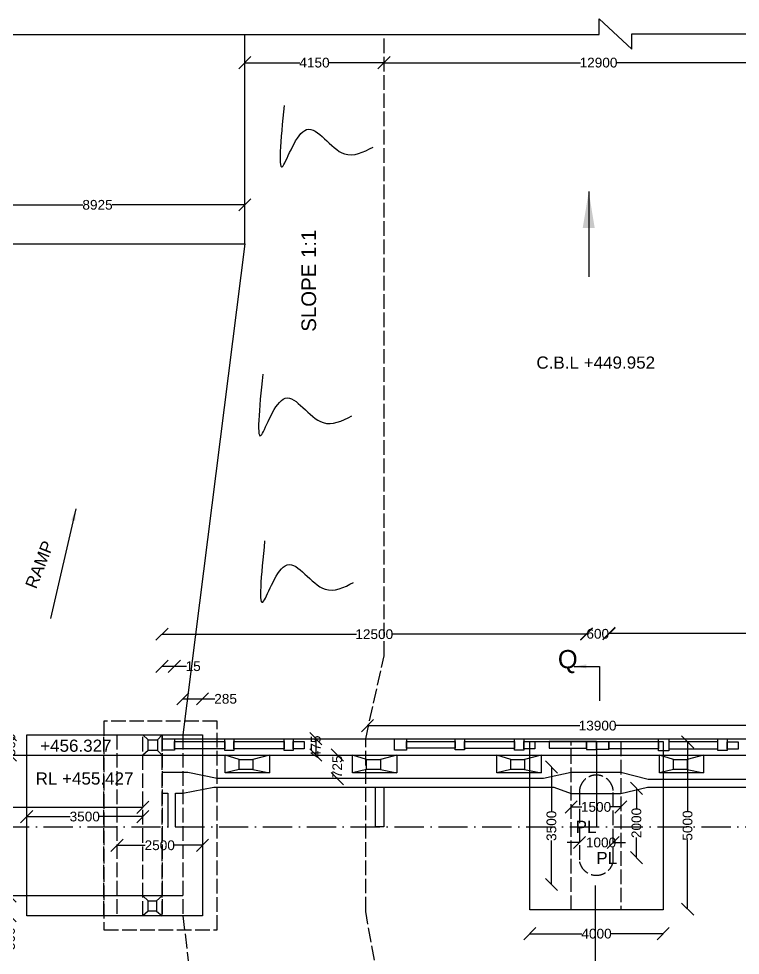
# Model space of a CAD drawing. Header units: millimetres. Extents: x -53232526 to -53209609, y 22137751 to 22152712.
# Drawn here: x -53228600 to -53225637, y 22142905 to 22146752 of the extents above; entities that cross this region are included whole.
import ezdxf

# ---------------------------------------------------------------- set-up
doc = ezdxf.new("R2010")
doc.units = ezdxf.units.MM
doc.header["$MEASUREMENT"] = 0
doc.linetypes.add('ACAD_ISO02W100', pattern=[15, 12, -3])
doc.linetypes.add('ACAD_ISO10W100', pattern=[18, 12, -3, 0, -3])
doc.layers.add('DRAWING', color=2, linetype='Continuous')
doc.layers.add('TEXT', color=7, linetype='Continuous')
doc.styles.get("Standard").update_dxf_attribs({"font": 'arial.ttf', "height": 40})
doc.dimstyles.get("Standard").update_dxf_attribs({"dimtxt": 50, "dimasz": 50, "dimexe": 0.18, "dimexo": 0.0625, "dimgap": 0.09, "dimtad": 0, "dimdec": 0, "dimzin": 0, "dimdsep": 46, "dimtxsty": 'Standard', "dimblk": 'OBLIQUE', "dimcen": 0.09, "dimse1": 1, "dimse2": 1, "dimadec": 0, "dimazin": 0, "dimtfac": 1, "dimtdec": 0, "dimtofl": 0, "dimtmove": 0, "dimatfit": 3, "dimfxl": 1, "dimtolj": 1, "dimtzin": 0, "dimarcsym": 0})

# ---------------------------------------------------------------- blocks, each defined once
blk = doc.blocks.new('_Oblique')
at = {"color": 0, "linetype": 'ByBlock', "lineweight": -2}
blk.add_line((-0.5, -0.5), (0.5, 0.5), dxfattribs=at)
blk = doc.blocks.new('*D90')
at = {"layer": 'Defpoints', "color": 0, "transparency": 16777216}
for p in [(-53227671.5, 22145987.5), (-53228882, 22145827.5), (-53227671.5, 22145827.5)]:
    blk.add_point(p, dxfattribs=at)
at = {"layer": 'TEXT', "color": 0, "lineweight": -2, "transparency": 16777216}
for p, q in [((-53228882, 22145987.5), (-53228336.8, 22145987.5)), ((-53227671.5, 22145987.5), (-53228216.8, 22145987.5))]:
    blk.add_line(p, q, dxfattribs=at)
at = {"layer": 'TEXT', "color": 0, "lineweight": -2, "transparency": 16777216, "xscale": 50, "yscale": 50, "zscale": 50, "rotation": 180}
blk.add_blockref('_Oblique', (-53228882, 22145987.5), dxfattribs=at)
at = {"layer": 'TEXT', "color": 0, "lineweight": -2, "transparency": 16777216, "xscale": 50, "yscale": 50, "zscale": 50}
blk.add_blockref('_Oblique', (-53227671.5, 22145987.5), dxfattribs=at)
at = {"layer": 'TEXT', "color": 0, "transparency": 16777216, "insert": (-53228276.8, 22145987.5), "char_height": 40, "attachment_point": 5}
blk.add_mtext('\\A1;8925', dxfattribs=at)
blk = doc.blocks.new('*D91')
at = {"layer": 'Defpoints', "color": 0, "transparency": 16777216}
for p in [(-53227671.5, 22146571.5), (-53227100, 22146571.5), (-53227100, 22146571.5)]:
    blk.add_point(p, dxfattribs=at)
at = {"layer": 'TEXT', "color": 0, "lineweight": -2, "transparency": 16777216}
for p, q in [((-53227671.5, 22146571.5), (-53227446.3, 22146571.5)), ((-53227100, 22146571.5), (-53227325.2, 22146571.5))]:
    blk.add_line(p, q, dxfattribs=at)
at = {"layer": 'TEXT', "color": 0, "lineweight": -2, "transparency": 16777216, "xscale": 50, "yscale": 50, "zscale": 50, "rotation": 180}
blk.add_blockref('_Oblique', (-53227671.5, 22146571.5), dxfattribs=at)
at = {"layer": 'TEXT', "color": 0, "lineweight": -2, "transparency": 16777216, "xscale": 50, "yscale": 50, "zscale": 50}
blk.add_blockref('_Oblique', (-53227100, 22146571.5), dxfattribs=at)
at = {"layer": 'TEXT', "color": 0, "transparency": 16777216, "insert": (-53227385.8, 22146571.5), "char_height": 40, "attachment_point": 5}
blk.add_mtext('\\A1;4150', dxfattribs=at)
blk = doc.blocks.new('*D92')
at = {"layer": 'Defpoints', "color": 0, "transparency": 16777216}
for p in [(-53227100, 22146571.5), (-53225338.5, 22146571.5), (-53225338.5, 22146571.5)]:
    blk.add_point(p, dxfattribs=at)
at = {"layer": 'TEXT', "color": 0, "lineweight": -2, "transparency": 16777216}
for p, q in [((-53227100, 22146571.5), (-53226292.7, 22146571.5)), ((-53225338.5, 22146571.5), (-53226145.9, 22146571.5))]:
    blk.add_line(p, q, dxfattribs=at)
at = {"layer": 'TEXT', "color": 0, "lineweight": -2, "transparency": 16777216, "xscale": 50, "yscale": 50, "zscale": 50, "rotation": 180}
blk.add_blockref('_Oblique', (-53227100, 22146571.5), dxfattribs=at)
at = {"layer": 'TEXT', "color": 0, "lineweight": -2, "transparency": 16777216, "xscale": 50, "yscale": 50, "zscale": 50}
blk.add_blockref('_Oblique', (-53225338.5, 22146571.5), dxfattribs=at)
at = {"layer": 'TEXT', "color": 0, "transparency": 16777216, "insert": (-53226219.3, 22146571.5), "char_height": 40, "attachment_point": 5}
blk.add_mtext('\\A1;12900', dxfattribs=at)
blk = doc.blocks.new('*D95')
at = {"layer": 'Defpoints', "color": 0, "transparency": 16777216}
for p in [(-53226268.5, 22144224), (-53228012, 22143811), (-53226268.5, 22143783)]:
    blk.add_point(p, dxfattribs=at)
at = {"layer": 'TEXT', "color": 0, "lineweight": -2, "transparency": 16777216}
for p, q in [((-53228012, 22144224), (-53227213.7, 22144224)), ((-53226268.5, 22144224), (-53227066.9, 22144224))]:
    blk.add_line(p, q, dxfattribs=at)
at = {"layer": 'TEXT', "color": 0, "lineweight": -2, "transparency": 16777216, "xscale": 50, "yscale": 50, "zscale": 50, "rotation": 180}
blk.add_blockref('_Oblique', (-53228012, 22144224), dxfattribs=at)
at = {"layer": 'TEXT', "color": 0, "lineweight": -2, "transparency": 16777216, "xscale": 50, "yscale": 50, "zscale": 50}
blk.add_blockref('_Oblique', (-53226268.5, 22144224), dxfattribs=at)
at = {"layer": 'TEXT', "color": 0, "transparency": 16777216, "insert": (-53227140.3, 22144224), "char_height": 40, "attachment_point": 5}
blk.add_mtext('\\A1;12500', dxfattribs=at)
blk = doc.blocks.new('*D96')
at = {"layer": 'Defpoints', "color": 0, "transparency": 16777216}
for p in [(-53226176.5, 22144225.5), (-53226268.5, 22143783), (-53226176.5, 22143783)]:
    blk.add_point(p, dxfattribs=at)
at = {"layer": 'TEXT', "color": 0, "lineweight": -2, "transparency": 16777216}
for p, q in [((-53226268.5, 22144225.5), (-53226266.8, 22144225.5)), ((-53226176.5, 22144225.5), (-53226178.2, 22144225.5))]:
    blk.add_line(p, q, dxfattribs=at)
at = {"layer": 'TEXT', "color": 0, "lineweight": -2, "transparency": 16777216, "xscale": 50, "yscale": 50, "zscale": 50, "rotation": 180}
blk.add_blockref('_Oblique', (-53226268.5, 22144225.5), dxfattribs=at)
at = {"layer": 'TEXT', "color": 0, "lineweight": -2, "transparency": 16777216, "xscale": 50, "yscale": 50, "zscale": 50}
blk.add_blockref('_Oblique', (-53226176.5, 22144225.5), dxfattribs=at)
at = {"layer": 'TEXT', "color": 0, "transparency": 16777216, "insert": (-53226222.5, 22144225.5), "char_height": 40, "attachment_point": 5}
blk.add_mtext('\\A1;600', dxfattribs=at)
blk = doc.blocks.new('*D97')
at = {"layer": 'Defpoints', "color": 0, "transparency": 16777216}
for p in [(-53224429, 22144228), (-53226176.5, 22143768.3), (-53224429, 22143768.3)]:
    blk.add_point(p, dxfattribs=at)
at = {"layer": 'TEXT', "color": 0, "lineweight": -2, "transparency": 16777216}
for p, q in [((-53226176.5, 22144228), (-53225376.2, 22144228)), ((-53224429, 22144228), (-53225229.4, 22144228))]:
    blk.add_line(p, q, dxfattribs=at)
at = {"layer": 'TEXT', "color": 0, "lineweight": -2, "transparency": 16777216, "xscale": 50, "yscale": 50, "zscale": 50, "rotation": 180}
blk.add_blockref('_Oblique', (-53226176.5, 22144228), dxfattribs=at)
at = {"layer": 'TEXT', "color": 0, "lineweight": -2, "transparency": 16777216, "xscale": 50, "yscale": 50, "zscale": 50}
blk.add_blockref('_Oblique', (-53224429, 22144228), dxfattribs=at)
at = {"layer": 'TEXT', "color": 0, "transparency": 16777216, "insert": (-53225302.8, 22144228), "char_height": 40, "attachment_point": 5}
blk.add_mtext('\\A1;12500', dxfattribs=at)
blk = doc.blocks.new('*D98')
at = {"layer": 'Defpoints', "color": 0, "transparency": 16777216}
for p in [(-53225278, 22143848.5), (-53225278, 22143831.6), (-53227168.3, 22143827.7)]:
    blk.add_point(p, dxfattribs=at)
at = {"layer": 'TEXT', "color": 0, "lineweight": -2, "transparency": 16777216}
for p, q in [((-53227168.3, 22143848.5), (-53226296.6, 22143848.5)), ((-53225278, 22143848.5), (-53226149.8, 22143848.5))]:
    blk.add_line(p, q, dxfattribs=at)
at = {"layer": 'TEXT', "color": 0, "lineweight": -2, "transparency": 16777216, "xscale": 50, "yscale": 50, "zscale": 50, "rotation": 180}
blk.add_blockref('_Oblique', (-53227168.3, 22143848.5), dxfattribs=at)
at = {"layer": 'TEXT', "color": 0, "lineweight": -2, "transparency": 16777216, "xscale": 50, "yscale": 50, "zscale": 50}
blk.add_blockref('_Oblique', (-53225278, 22143848.5), dxfattribs=at)
at = {"layer": 'TEXT', "color": 0, "transparency": 16777216, "insert": (-53226223.2, 22143848.5), "char_height": 40, "attachment_point": 5}
blk.add_mtext('\\A1;13900', dxfattribs=at)
blk = doc.blocks.new('*D99')
at = {"layer": 'Defpoints', "color": 0, "transparency": 16777216}
for p in [(-53227380.5, 22143795), (-53227380.5, 22143728), (-53227380.5, 22143728)]:
    blk.add_point(p, dxfattribs=at)
at = {"layer": 'TEXT', "color": 0, "lineweight": -2, "transparency": 16777216}
blk.add_line((-53227380.5, 22143795), (-53227380.5, 22143728), dxfattribs=at)
at = {"layer": 'TEXT', "color": 0, "lineweight": -2, "transparency": 16777216, "xscale": 50, "yscale": 50, "zscale": 50}
for p, rotation in [((-53227380.5, 22143795), 90), ((-53227380.5, 22143728), 270)]:
    blk.add_blockref('_Oblique', p, dxfattribs=dict(at, rotation=rotation))
at = {"layer": 'TEXT', "color": 0, "transparency": 16777216, "insert": (-53227380.5, 22143761.5), "char_height": 40, "attachment_point": 5, "rotation": 90}
blk.add_mtext('\\A1;475', dxfattribs=at)
blk = doc.blocks.new('*D100')
at = {"layer": 'Defpoints', "color": 0, "transparency": 16777216}
for p in [(-53227292, 22143728), (-53227292, 22143631), (-53227292, 22143631)]:
    blk.add_point(p, dxfattribs=at)
at = {"layer": 'TEXT', "color": 0, "lineweight": -2, "transparency": 16777216}
for p, q in [((-53227292, 22143728), (-53227292, 22143723.8)), ((-53227292, 22143631), (-53227292, 22143635.3))]:
    blk.add_line(p, q, dxfattribs=at)
at = {"layer": 'TEXT', "color": 0, "lineweight": -2, "transparency": 16777216, "xscale": 50, "yscale": 50, "zscale": 50}
for p, rotation in [((-53227292, 22143728), 90), ((-53227292, 22143631), 270)]:
    blk.add_blockref('_Oblique', p, dxfattribs=dict(at, rotation=rotation))
at = {"layer": 'TEXT', "color": 0, "transparency": 16777216, "insert": (-53227292, 22143679.5), "char_height": 40, "attachment_point": 5, "rotation": 90}
blk.add_mtext('\\A1;725', dxfattribs=at)
blk = doc.blocks.new('*D101')
at = {"layer": 'Defpoints', "color": 0, "transparency": 16777216}
for p in [(-53226227.5, 22143678.5), (-53226412.5, 22143196), (-53226227.5, 22143196)]:
    blk.add_point(p, dxfattribs=at)
at = {"layer": 'TEXT', "color": 0, "lineweight": -2, "transparency": 16777216}
for p, q in [((-53226412.5, 22143678.5), (-53226412.5, 22143497)), ((-53226412.5, 22143196), (-53226412.5, 22143377.5))]:
    blk.add_line(p, q, dxfattribs=at)
at = {"layer": 'TEXT', "color": 0, "lineweight": -2, "transparency": 16777216, "xscale": 50, "yscale": 50, "zscale": 50}
for p, rotation in [((-53226412.5, 22143678.5), 90), ((-53226412.5, 22143196), 270)]:
    blk.add_blockref('_Oblique', p, dxfattribs=dict(at, rotation=rotation))
at = {"layer": 'TEXT', "color": 0, "transparency": 16777216, "insert": (-53226412.5, 22143437.2), "char_height": 40, "attachment_point": 5, "rotation": 90}
blk.add_mtext('\\A1;3500', dxfattribs=at)
blk = doc.blocks.new('*D102')
at = {"layer": 'Defpoints', "color": 0, "transparency": 16777216}
for p in [(-53226331.5, 22143514.5), (-53226127.5, 22143514.5), (-53226127.5, 22143514.5)]:
    blk.add_point(p, dxfattribs=at)
at = {"layer": 'TEXT', "color": 0, "lineweight": -2, "transparency": 16777216}
for p, q in [((-53226331.5, 22143514.5), (-53226287.4, 22143514.5)), ((-53226127.5, 22143514.5), (-53226171.7, 22143514.5))]:
    blk.add_line(p, q, dxfattribs=at)
at = {"layer": 'TEXT', "color": 0, "lineweight": -2, "transparency": 16777216, "xscale": 50, "yscale": 50, "zscale": 50, "rotation": 180}
blk.add_blockref('_Oblique', (-53226331.5, 22143514.5), dxfattribs=at)
at = {"layer": 'TEXT', "color": 0, "lineweight": -2, "transparency": 16777216, "xscale": 50, "yscale": 50, "zscale": 50}
blk.add_blockref('_Oblique', (-53226127.5, 22143514.5), dxfattribs=at)
at = {"layer": 'TEXT', "color": 0, "transparency": 16777216, "insert": (-53226229.5, 22143514.5), "char_height": 40, "attachment_point": 5}
blk.add_mtext('\\A1;1500', dxfattribs=at)
blk = doc.blocks.new('*D103')
at = {"layer": 'Defpoints', "color": 0, "transparency": 16777216}
for p in [(-53226297.5, 22143368.5), (-53226159, 22143368.5), (-53226159, 22143368.5)]:
    blk.add_point(p, dxfattribs=at)
at = {"layer": 'TEXT', "color": 0, "lineweight": -2, "transparency": 16777216}
for p, q in [((-53226297.5, 22143368.5), (-53226347.5, 22143368.5)), ((-53226159, 22143368.5), (-53226109, 22143368.5))]:
    blk.add_line(p, q, dxfattribs=at)
at = {"layer": 'TEXT', "color": 0, "lineweight": -2, "transparency": 16777216, "xscale": 50, "yscale": 50, "zscale": 50}
blk.add_blockref('_Oblique', (-53226297.5, 22143368.5), dxfattribs=at)
at = {"layer": 'TEXT', "color": 0, "lineweight": -2, "transparency": 16777216, "xscale": 50, "yscale": 50, "zscale": 50, "rotation": 180}
blk.add_blockref('_Oblique', (-53226159, 22143368.5), dxfattribs=at)
at = {"layer": 'TEXT', "color": 0, "transparency": 16777216, "insert": (-53226209, 22143368.5), "char_height": 40, "attachment_point": 5}
blk.add_mtext('\\A1;1000', dxfattribs=at)
blk = doc.blocks.new('*D104')
at = {"layer": 'Defpoints', "color": 0, "transparency": 16777216}
for p in [(-53226037.6, 22143591.1), (-53226063.5, 22143306.5), (-53226037.6, 22143306.5)]:
    blk.add_point(p, dxfattribs=at)
at = {"layer": 'TEXT', "color": 0, "lineweight": -2, "transparency": 16777216}
for p, q in [((-53226063.5, 22143591.1), (-53226063.5, 22143508.9)), ((-53226063.5, 22143306.5), (-53226063.5, 22143388.7))]:
    blk.add_line(p, q, dxfattribs=at)
at = {"layer": 'TEXT', "color": 0, "lineweight": -2, "transparency": 16777216, "xscale": 50, "yscale": 50, "zscale": 50}
for p, rotation in [((-53226063.5, 22143591.1), 90), ((-53226063.5, 22143306.5), 270)]:
    blk.add_blockref('_Oblique', p, dxfattribs=dict(at, rotation=rotation))
at = {"layer": 'TEXT', "color": 0, "transparency": 16777216, "insert": (-53226063.5, 22143448.8), "char_height": 40, "attachment_point": 5, "rotation": 90}
blk.add_mtext('\\A1;2000', dxfattribs=at)
blk = doc.blocks.new('*D105')
at = {"layer": 'Defpoints', "color": 0, "transparency": 16777216}
for p in [(-53225860.5, 22143781.5), (-53225860.5, 22143095), (-53225853.5, 22143095)]:
    blk.add_point(p, dxfattribs=at)
at = {"layer": 'TEXT', "color": 0, "lineweight": -2, "transparency": 16777216}
for p, q in [((-53225853.5, 22143781.5), (-53225853.5, 22143498)), ((-53225853.5, 22143095), (-53225853.5, 22143378.5))]:
    blk.add_line(p, q, dxfattribs=at)
at = {"layer": 'TEXT', "color": 0, "lineweight": -2, "transparency": 16777216, "xscale": 50, "yscale": 50, "zscale": 50}
for p, rotation in [((-53225853.5, 22143781.5), 90), ((-53225853.5, 22143095), 270)]:
    blk.add_blockref('_Oblique', p, dxfattribs=dict(at, rotation=rotation))
at = {"layer": 'TEXT', "color": 0, "transparency": 16777216, "insert": (-53225853.5, 22143438.3), "char_height": 40, "attachment_point": 5, "rotation": 90}
blk.add_mtext('\\A1;5000', dxfattribs=at)
blk = doc.blocks.new('*D106')
at = {"layer": 'Defpoints', "color": 0, "transparency": 16777216}
for p in [(-53226501.5, 22143091.5), (-53225953.5, 22143091.5), (-53225953.5, 22142994)]:
    blk.add_point(p, dxfattribs=at)
at = {"layer": 'TEXT', "color": 0, "lineweight": -2, "transparency": 16777216}
for p, q in [((-53226501.5, 22142994), (-53226288.1, 22142994)), ((-53225953.5, 22142994), (-53226167, 22142994))]:
    blk.add_line(p, q, dxfattribs=at)
at = {"layer": 'TEXT', "color": 0, "lineweight": -2, "transparency": 16777216, "xscale": 50, "yscale": 50, "zscale": 50, "rotation": 180}
blk.add_blockref('_Oblique', (-53226501.5, 22142994), dxfattribs=at)
at = {"layer": 'TEXT', "color": 0, "lineweight": -2, "transparency": 16777216, "xscale": 50, "yscale": 50, "zscale": 50}
blk.add_blockref('_Oblique', (-53225953.5, 22142994), dxfattribs=at)
at = {"layer": 'TEXT', "color": 0, "transparency": 16777216, "insert": (-53226227.5, 22142994), "char_height": 40, "attachment_point": 5}
blk.add_mtext('\\A1;4000', dxfattribs=at)
blk = doc.blocks.new('*D107')
at = {"layer": 'Defpoints', "color": 0, "transparency": 16777216}
for p in [(-53228567.5, 22143475), (-53228091, 22143475), (-53228091, 22143475)]:
    blk.add_point(p, dxfattribs=at)
at = {"layer": 'TEXT', "color": 0, "lineweight": -2, "transparency": 16777216}
for p, q in [((-53228567.5, 22143475), (-53228389, 22143475)), ((-53228091, 22143475), (-53228269.5, 22143475))]:
    blk.add_line(p, q, dxfattribs=at)
at = {"layer": 'TEXT', "color": 0, "lineweight": -2, "transparency": 16777216, "xscale": 50, "yscale": 50, "zscale": 50, "rotation": 180}
blk.add_blockref('_Oblique', (-53228567.5, 22143475), dxfattribs=at)
at = {"layer": 'TEXT', "color": 0, "lineweight": -2, "transparency": 16777216, "xscale": 50, "yscale": 50, "zscale": 50}
blk.add_blockref('_Oblique', (-53228091, 22143475), dxfattribs=at)
at = {"layer": 'TEXT', "color": 0, "transparency": 16777216, "insert": (-53228329.3, 22143475), "char_height": 40, "attachment_point": 5}
blk.add_mtext('\\A1;3500', dxfattribs=at)
blk = doc.blocks.new('*D108')
at = {"layer": 'Defpoints', "color": 0, "transparency": 16777216}
for p in [(-53228197, 22143357), (-53227845.5, 22143357), (-53227845.5, 22143357)]:
    blk.add_point(p, dxfattribs=at)
at = {"layer": 'TEXT', "color": 0, "lineweight": -2, "transparency": 16777216}
for p, q in [((-53228197, 22143357), (-53228081.4, 22143357)), ((-53227845.5, 22143357), (-53227961.2, 22143357))]:
    blk.add_line(p, q, dxfattribs=at)
at = {"layer": 'TEXT', "color": 0, "lineweight": -2, "transparency": 16777216, "xscale": 50, "yscale": 50, "zscale": 50, "rotation": 180}
blk.add_blockref('_Oblique', (-53228197, 22143357), dxfattribs=at)
at = {"layer": 'TEXT', "color": 0, "lineweight": -2, "transparency": 16777216, "xscale": 50, "yscale": 50, "zscale": 50}
blk.add_blockref('_Oblique', (-53227845.5, 22143357), dxfattribs=at)
at = {"layer": 'TEXT', "color": 0, "transparency": 16777216, "insert": (-53228021.3, 22143357), "char_height": 40, "attachment_point": 5}
blk.add_mtext('\\A1;2500', dxfattribs=at)
blk = doc.blocks.new('*D109')
at = {"layer": 'Defpoints', "color": 0, "transparency": 16777216}
for p in [(-53228567.5, 22143811), (-53228634.5, 22143728), (-53228567.5, 22143728)]:
    blk.add_point(p, dxfattribs=at)
at = {"layer": 'TEXT', "color": 0, "lineweight": -2, "transparency": 16777216}
blk.add_line((-53228634.5, 22143811), (-53228634.5, 22143728), dxfattribs=at)
at = {"layer": 'TEXT', "color": 0, "lineweight": -2, "transparency": 16777216, "xscale": 50, "yscale": 50, "zscale": 50}
for p, rotation in [((-53228634.5, 22143811), 90), ((-53228634.5, 22143728), 270)]:
    blk.add_blockref('_Oblique', p, dxfattribs=dict(at, rotation=rotation))
at = {"layer": 'TEXT', "color": 0, "transparency": 16777216, "insert": (-53228634.5, 22143769.5), "char_height": 40, "attachment_point": 5, "rotation": 90}
blk.add_mtext('\\A1;500', dxfattribs=at)
blk = doc.blocks.new('*D111')
at = {"layer": 'Defpoints', "color": 0, "transparency": 16777216}
for p in [(-53228567.5, 22143149), (-53228636, 22143067.5), (-53228567.5, 22143067.5)]:
    blk.add_point(p, dxfattribs=at)
at = {"layer": 'TEXT', "color": 0, "lineweight": -2, "transparency": 16777216}
for p, q in [((-53228636, 22143149), (-53228636, 22143067.5)), ((-53228636, 22143067.5), (-53228636, 22143017.5))]:
    blk.add_line(p, q, dxfattribs=at)
at = {"layer": 'TEXT', "color": 0, "lineweight": -2, "transparency": 16777216, "xscale": 50, "yscale": 50, "zscale": 50}
for p, rotation in [((-53228636, 22143149), 90), ((-53228636, 22143067.5), 270)]:
    blk.add_blockref('_Oblique', p, dxfattribs=dict(at, rotation=rotation))
at = {"layer": 'TEXT', "color": 0, "transparency": 16777216, "insert": (-53228636, 22142973.3), "char_height": 40, "attachment_point": 5, "rotation": 90}
blk.add_mtext('\\A1;500', dxfattribs=at)
blk = doc.blocks.new('*D112')
at = {"layer": 'Defpoints', "color": 0, "transparency": 16777216}
for p in [(-53230150.5, 22143514.5), (-53228091, 22143514.5), (-53228091, 22143513)]:
    blk.add_point(p, dxfattribs=at)
at = {"layer": 'TEXT', "color": 0, "lineweight": -2, "transparency": 16777216}
for p, q in [((-53230150.5, 22143513), (-53229194.2, 22143513)), ((-53228091, 22143513), (-53229047.4, 22143513))]:
    blk.add_line(p, q, dxfattribs=at)
at = {"layer": 'TEXT', "color": 0, "lineweight": -2, "transparency": 16777216, "xscale": 50, "yscale": 50, "zscale": 50, "rotation": 180}
blk.add_blockref('_Oblique', (-53230150.5, 22143513), dxfattribs=at)
at = {"layer": 'TEXT', "color": 0, "lineweight": -2, "transparency": 16777216, "xscale": 50, "yscale": 50, "zscale": 50}
blk.add_blockref('_Oblique', (-53228091, 22143513), dxfattribs=at)
at = {"layer": 'TEXT', "color": 0, "transparency": 16777216, "insert": (-53229120.8, 22143513), "char_height": 40, "attachment_point": 5}
blk.add_mtext('\\A1;15000', dxfattribs=at)
blk = doc.blocks.new('*D123')
at = {"layer": 'Defpoints', "color": 0, "transparency": 16777216}
for p in [(-53227961, 22144092.5), (-53228012, 22143795), (-53227961, 22143795)]:
    blk.add_point(p, dxfattribs=at)
at = {"layer": 'TEXT', "color": 0, "lineweight": -2, "transparency": 16777216}
for p, q in [((-53228012, 22144092.5), (-53227961, 22144092.5)), ((-53227961, 22144092.5), (-53227911, 22144092.5))]:
    blk.add_line(p, q, dxfattribs=at)
at = {"layer": 'TEXT', "color": 0, "lineweight": -2, "transparency": 16777216, "xscale": 50, "yscale": 50, "zscale": 50, "rotation": 180}
blk.add_blockref('_Oblique', (-53228012, 22144092.5), dxfattribs=at)
at = {"layer": 'TEXT', "color": 0, "lineweight": -2, "transparency": 16777216, "xscale": 50, "yscale": 50, "zscale": 50}
blk.add_blockref('_Oblique', (-53227961, 22144092.5), dxfattribs=at)
at = {"layer": 'TEXT', "color": 0, "transparency": 16777216, "insert": (-53227884, 22144092.5), "char_height": 40, "attachment_point": 5}
blk.add_mtext('\\A1;15', dxfattribs=at)
blk = doc.blocks.new('*D124')
at = {"layer": 'Defpoints', "color": 0, "transparency": 16777216}
for p in [(-53227845.5, 22143958.5), (-53227926.5, 22143811), (-53227845.5, 22143811)]:
    blk.add_point(p, dxfattribs=at)
at = {"layer": 'TEXT', "color": 0, "lineweight": -2, "transparency": 16777216}
for p, q in [((-53227926.5, 22143958.5), (-53227845.5, 22143958.5)), ((-53227845.5, 22143958.5), (-53227795.5, 22143958.5))]:
    blk.add_line(p, q, dxfattribs=at)
at = {"layer": 'TEXT', "color": 0, "lineweight": -2, "transparency": 16777216, "xscale": 50, "yscale": 50, "zscale": 50, "rotation": 180}
blk.add_blockref('_Oblique', (-53227926.5, 22143958.5), dxfattribs=at)
at = {"layer": 'TEXT', "color": 0, "lineweight": -2, "transparency": 16777216, "xscale": 50, "yscale": 50, "zscale": 50}
blk.add_blockref('_Oblique', (-53227845.5, 22143958.5), dxfattribs=at)
at = {"layer": 'TEXT', "color": 0, "transparency": 16777216, "insert": (-53227750.8, 22143958.5), "char_height": 40, "attachment_point": 5}
blk.add_mtext('\\A1;285', dxfattribs=at)

msp = doc.modelspace()

# ---------------------------------------------------------------- linework, layer by layer
msp.add_lwpolyline([(-53227135, 22143595.5), (-53227101, 22143595.5), (-53227101, 22143433.5), (-53227135, 22143433.5)], close=True)
at = {"layer": 'DRAWING', "color": 0}
for points in [[(-53231866, 22146677.5), (-53229503, 22146677.5), (-53229503, 22146740.5), (-53229367.5, 22146627), (-53229367.5, 22146687.5), (-53226216.5, 22146687.5), (-53226216.5, 22146752), (-53226082.5, 22146627.5), (-53226082.5, 22146689.5), (-53222621, 22146689.5), (-53222621, 22146744), (-53222488.5, 22146623), (-53222488.5, 22146684.5), (-53220923.5, 22146684.5), (-53220923.5, 22145339.5), (-53220867.5, 22145339.5), (-53220986, 22145211.5), (-53220928.5, 22145211.5), (-53220928.5, 22143525)], [(-53231878, 22143834.5), (-53229317, 22143938), (-53228882, 22145827.5), (-53227671.5, 22145827.5), (-53227671.5, 22146687.5)], [(-53227671.5, 22145827.5), (-53227926.5, 22143811)], [(-53228091, 22143811), (-53228069.5, 22143790)], [(-53228012, 22143811), (-53228030, 22143790)], [(-53228012, 22143795), (-53224429, 22143795)], [(-53226227.5, 22143783), (-53226227.5, 22143433)], [(-53231878, 22143728), (-53220928.5, 22143728)], [(-53228069.5, 22143747), (-53228091, 22143728)], [(-53228030, 22143747), (-53228012, 22143728)], [(-53227695, 22143709.5), (-53227752.5, 22143728)], [(-53227570.5, 22143728), (-53227638.5, 22143709.5)], [(-53227171.5, 22143709.5), (-53227229, 22143728)], [(-53227047, 22143728), (-53227115, 22143709.5)], [(-53226579.5, 22143709.5), (-53226637, 22143728)], [(-53226455, 22143728), (-53226523, 22143709.5)], [(-53225912, 22143709.5), (-53225969.5, 22143728)], [(-53225787.5, 22143728), (-53225855.5, 22143709.5)], [(-53224429, 22143655.5), (-53224525, 22143655.5), (-53224650, 22143628), (-53226015, 22143628), (-53226127.5, 22143655.5), (-53226331.5, 22143655.5), (-53226445.5, 22143631), (-53227786, 22143631), (-53227906.5, 22143656.5), (-53228012, 22143656.5)], [(-53227695, 22143669), (-53227752.5, 22143655)], [(-53227638.5, 22143669), (-53227570.5, 22143655)], [(-53227171.5, 22143669), (-53227229, 22143655)], [(-53227115, 22143669), (-53227047, 22143655)], [(-53226579.5, 22143669), (-53226637, 22143655)], [(-53226523, 22143669), (-53226455, 22143655)], [(-53225912, 22143669), (-53225969.5, 22143655)], [(-53225855.5, 22143669), (-53225787.5, 22143655)], [(-53228012, 22143571.5), (-53227988, 22143571.5), (-53227988, 22143433)], [(-53227956, 22143433), (-53227956, 22143571.5), (-53227926.5, 22143571.5), (-53227799.5, 22143595.5), (-53226402.5, 22143595.5), (-53226331.5, 22143570.5), (-53226127.5, 22143570.5), (-53226018, 22143595.5), (-53224655, 22143595.5), (-53224539.5, 22143570), (-53224492, 22143570), (-53224492, 22143433)], [(-53227926.5, 22143149), (-53231878, 22143149)], [(-53228068.5, 22143128.5), (-53228091, 22143149)], [(-53228012, 22143149), (-53228034, 22143128.5)], [(-53228068.5, 22143087), (-53228091, 22143067.5)], [(-53228034, 22143087), (-53228012, 22143067.5)]]:
    msp.add_lwpolyline(points, dxfattribs=at)
at = {"layer": 'DRAWING', "color": 0, "linetype": 'ACAD_ISO02W100', "ltscale": 5}
for points in [[(-53227113.5, 22140185.5), (-53227113.5, 22142738), (-53227175.5, 22143085), (-53227175.5, 22143795), (-53227100, 22144135.5), (-53227100, 22146687.5)], [(-53227926.5, 22143067.5), (-53227680.5, 22141040), (-53227680.5, 22140185.5)]]:
    msp.add_lwpolyline(points, dxfattribs=at)
for points in [[(-53228251, 22143009.5), (-53227786, 22143009.5), (-53227786, 22143867), (-53228251, 22143867)], [(-53228251, 22143811), (-53228197, 22143811), (-53228197, 22143067.5), (-53228251, 22143067.5)], [(-53228091, 22143811), (-53228012, 22143811), (-53228012, 22143067.5), (-53228091, 22143067.5)], [(-53228012, 22143811), (-53227926.5, 22143811), (-53227926.5, 22143067.5), (-53228012, 22143067.5)], [(-53226331.5, 22143783), (-53226127.5, 22143783), (-53226127.5, 22143091.5), (-53226331.5, 22143091.5)]]:
    msp.add_lwpolyline(points, close=True, dxfattribs=at)
at = {"layer": 'DRAWING', "color": 0}
for points in [[(-53228567.5, 22143811), (-53227845.5, 22143811), (-53227845.5, 22143067.5), (-53228567.5, 22143067.5)], [(-53228069.5, 22143790), (-53228030, 22143790), (-53228030, 22143747), (-53228069.5, 22143747)], [(-53228012, 22143795), (-53227961, 22143795), (-53227961, 22143748), (-53228012, 22143748)], [(-53227754.5, 22143795), (-53227717, 22143795), (-53227717, 22143746.5), (-53227754.5, 22143746.5)], [(-53227510.3, 22143795), (-53227472.8, 22143795), (-53227472.8, 22143746.5), (-53227510.3, 22143746.5)], [(-53227057.5, 22143795), (-53227007.5, 22143795), (-53227007.5, 22143748.5), (-53227057.5, 22143748.5)], [(-53226808.5, 22143795), (-53226769, 22143795), (-53226769, 22143749), (-53226808.5, 22143749)], [(-53226564.5, 22143795), (-53226526, 22143795), (-53226526, 22143748), (-53226564.5, 22143748)], [(-53225972.5, 22143795), (-53225931, 22143795), (-53225931, 22143745.5), (-53225972.5, 22143745.5)], [(-53225729, 22143795), (-53225690.5, 22143795), (-53225690.5, 22143747), (-53225729, 22143747)], [(-53227961, 22143784), (-53227754.5, 22143784), (-53227754.5, 22143754), (-53227961, 22143754)], [(-53227717, 22143784), (-53227510.3, 22143784), (-53227510.3, 22143754), (-53227717, 22143754)], [(-53227472.8, 22143784), (-53227427.5, 22143784), (-53227427.5, 22143753), (-53227472.8, 22143753)], [(-53227007.5, 22143783), (-53226808.5, 22143783), (-53226808.5, 22143755.5), (-53227007.5, 22143755.5)], [(-53226769, 22143783), (-53226564.5, 22143783), (-53226564.5, 22143755), (-53226769, 22143755)], [(-53226526, 22143783), (-53226480.5, 22143783), (-53226480.5, 22143753.5), (-53226526, 22143753.5)], [(-53226501.5, 22143783), (-53225953.5, 22143783), (-53225953.5, 22143091.5), (-53226501.5, 22143091.5)], [(-53226268.5, 22143783), (-53226421.5, 22143783), (-53226421.5, 22143755.5), (-53226268.5, 22143755.5)], [(-53226227.5, 22143783), (-53226268.5, 22143783), (-53226268.5, 22143750), (-53226227.5, 22143750)], [(-53226227.5, 22143783), (-53226176.5, 22143783), (-53226176.5, 22143750), (-53226227.5, 22143750)], [(-53226176.5, 22143783), (-53225972.5, 22143783), (-53225972.5, 22143753.5), (-53226176.5, 22143753.5)], [(-53225729, 22143781.5), (-53225931, 22143781.5), (-53225931, 22143754), (-53225729, 22143754)], [(-53225690.5, 22143781.5), (-53225646, 22143781.5), (-53225646, 22143752.5), (-53225690.5, 22143752.5)], [(-53227752.5, 22143728), (-53227570.5, 22143728), (-53227570.5, 22143655), (-53227752.5, 22143655)], [(-53227229, 22143728), (-53227047, 22143728), (-53227047, 22143655), (-53227229, 22143655)], [(-53226637, 22143728), (-53226455, 22143728), (-53226455, 22143655), (-53226637, 22143655)], [(-53225969.5, 22143728), (-53225787.5, 22143728), (-53225787.5, 22143655), (-53225969.5, 22143655)], [(-53227695, 22143709.5), (-53227638.5, 22143709.5), (-53227638.5, 22143669), (-53227695, 22143669)], [(-53227171.5, 22143709.5), (-53227115, 22143709.5), (-53227115, 22143669), (-53227171.5, 22143669)], [(-53226579.5, 22143709.5), (-53226523, 22143709.5), (-53226523, 22143669), (-53226579.5, 22143669)], [(-53225912, 22143709.5), (-53225855.5, 22143709.5), (-53225855.5, 22143669), (-53225912, 22143669)], [(-53228068.5, 22143128.5), (-53228034, 22143128.5), (-53228034, 22143087), (-53228068.5, 22143087)]]:
    msp.add_lwpolyline(points, close=True, dxfattribs=at)
at = {"layer": 'DRAWING', "color": 0, "linetype": 'ACAD_ISO02W100', "ltscale": 5}
msp.add_lwpolyline([(-53226297.5, 22143582.5), (-53226297.5, 22143289.5, 0.801444), (-53226159, 22143289.5), (-53226159, 22143582.5, 0.909747), (-53226297.5, 22143582.5, 1)], format="xyb", dxfattribs=at)
at = {"layer": 'DRAWING', "color": 0, "linetype": 'ACAD_ISO10W100', "ltscale": 10}
msp.add_lwpolyline([(-53232100, 22143547.5), (-53232100, 22143433), (-53220682.5, 22143433), (-53220682.5, 22143539.5)], dxfattribs=at)
at = {"layer": 'DRAWING', "color": 0}
for points in [[(-53227510.5, 22146395.5), (-53227514.5, 22146148), (-53227418, 22146297), (-53227262.5, 22146197), (-53227145, 22146224.5)], [(-53227598.5, 22145291.5), (-53227602.5, 22145044), (-53227506, 22145193), (-53227350.5, 22145093), (-53227233, 22145120.5)], [(-53227590.5, 22144607.5), (-53227594.5, 22144360), (-53227498, 22144509), (-53227342.5, 22144409), (-53227225, 22144436.5)]]:
    msp.add_spline(points, degree=3, dxfattribs=at)

# ---------------------------------------------------------------- texts
at = {"layer": 'TEXT', "color": 0}
for s, height, rotation, p in [('SLOPE 1:1', 60, 90, (-53227379.3, 22145466.4)), ('RAMP ', 50, 68.4767, (-53228529, 22144407))]:
    msp.add_text(s, height=height, rotation=rotation, dxfattribs=at).set_placement(p)
for s, height, p in [('C.B.L +449.952', 50, (-53226474.3, 22145314.7)), ('Q', 75, (-53226386.3, 22144084.2)), ('+456.327', 50, (-53228512.4, 22143741.3)), ('RL +455.427', 50, (-53228531.1, 22143606.5))]:
    msp.add_text(s, height=height, dxfattribs=at).set_placement(p)
at = {"layer": 'TEXT', "insert": (-53226214.9, 22143975.5), "char_height": 50, "width": 294.4, "attachment_point": 1}
msp.add_mtext('\\A1;', dxfattribs=at)
at = {"layer": 'TEXT', "color": 0, "char_height": 50, "width": 294.4}
for insert, attachment_point in [((-53226227.6, 22143408), 9), ((-53226228.2, 22143330), 1)]:
    msp.add_mtext('\\A1;PL ', dxfattribs=dict(at, insert=insert, attachment_point=attachment_point))

# ---------------------------------------------------------------- dimensions: what is measured, and where the dimension line sits
at = {"layer": 'TEXT', "color": 0}
for base, p1, p2, text, picture, middle in [((-53227100, 22146571.5), (-53227671.5, 22146571.5), (-53227100, 22146571.5), '4150', '*D91', (-53227385.8, 22146571.5)), ((-53225338.5, 22146571.5), (-53227100, 22146571.5), (-53225338.5, 22146571.5), '12900', '*D92', (-53226219.3, 22146571.5)), ((-53227671.5, 22145987.5), (-53228882, 22145827.5), (-53227671.5, 22145827.5), '8925', '*D90', (-53228276.8, 22145987.5)), ((-53224429, 22144228), (-53226176.5, 22143768.3), (-53224429, 22143768.3), '12500', '*D97', (-53225302.8, 22144228)), ((-53226268.5, 22144224), (-53228012, 22143811), (-53226268.5, 22143783), '12500', '*D95', (-53227140.3, 22144224)), ((-53227961, 22144092.5), (-53228012, 22143795), (-53227961, 22143795), '15', '*D123', (-53227884, 22144092.5)), ((-53227845.5, 22143958.5), (-53227926.5, 22143811), (-53227845.5, 22143811), '285', '*D124', (-53227750.8, 22143958.5)), ((-53225278, 22143848.5), (-53227168.3, 22143827.7), (-53225278, 22143831.6), '13900', '*D98', (-53226223.2, 22143848.5)), ((-53228091, 22143513), (-53230150.5, 22143514.5), (-53228091, 22143514.5), '15000', '*D112', (-53229120.8, 22143513)), ((-53226127.5, 22143514.5), (-53226331.5, 22143514.5), (-53226127.5, 22143514.5), '1500', '*D102', (-53226229.5, 22143514.5)), ((-53228091, 22143475), (-53228567.5, 22143475), (-53228091, 22143475), '3500', '*D107', (-53228329.3, 22143475)), ((-53227845.5, 22143357), (-53228197, 22143357), (-53227845.5, 22143357), '2500', '*D108', (-53228021.3, 22143357)), ((-53225953.5, 22142994), (-53226501.5, 22143091.5), (-53225953.5, 22143091.5), '4000', '*D106', (-53226227.5, 22142994))]:
    dim = msp.add_linear_dim(base=base, p1=p1, p2=p2, text=text, dimstyle='Standard', override={"dimtxt": 40}, dxfattribs=at)
    dim.commit()
    dim.dimension.update_dxf_attribs({"geometry": picture, "text_midpoint": middle})
for base, p1, p2, text, picture, middle in [((-53226176.5, 22144225.5), (-53226268.5, 22143783), (-53226176.5, 22143783), '600', '*D96', (-53226222.5, 22144225.5)), ((-53226159, 22143368.5), (-53226297.5, 22143368.5), (-53226159, 22143368.5), '1000', '*D103', (-53226209, 22143368.5))]:
    dim = msp.add_linear_dim(base=base, p1=p1, p2=p2, text=text, dimstyle='Standard', override={"dimtxt": 40}, dxfattribs=at)
    dim.commit()
    dim.dimension.update_dxf_attribs({"geometry": picture, "text_midpoint": middle, "dimtype": 160})
for base, p1, p2, text, picture, middle in [((-53228634.5, 22143728), (-53228567.5, 22143811), (-53228567.5, 22143728), '500', '*D109', (-53228634.5, 22143769.5)), ((-53227380.5, 22143728), (-53227380.5, 22143795), (-53227380.5, 22143728), '475', '*D99', (-53227380.5, 22143761.5)), ((-53227292, 22143631), (-53227292, 22143728), (-53227292, 22143631), '725', '*D100', (-53227292, 22143679.5))]:
    dim = msp.add_linear_dim(base=base, p1=p1, p2=p2, angle=90, text=text, dimstyle='Standard', override={"dimtxt": 40}, dxfattribs=at)
    dim.commit()
    dim.dimension.update_dxf_attribs({"geometry": picture, "text_midpoint": middle, "dimtype": 160})
for base, p1, p2, text, picture, middle in [((-53225853.5, 22143095), (-53225860.5, 22143781.5), (-53225860.5, 22143095), '5000', '*D105', (-53225853.5, 22143438.3)), ((-53226412.5, 22143196), (-53226227.5, 22143678.5), (-53226227.5, 22143196), '3500', '*D101', (-53226412.5, 22143437.2)), ((-53226063.5, 22143306.5), (-53226037.6, 22143591.1), (-53226037.6, 22143306.5), '2000', '*D104', (-53226063.5, 22143448.8)), ((-53228636, 22143067.5), (-53228567.5, 22143149), (-53228567.5, 22143067.5), '500', '*D111', (-53228636, 22142973.3))]:
    dim = msp.add_linear_dim(base=base, p1=p1, p2=p2, angle=90, text=text, dimstyle='Standard', override={"dimtxt": 40}, dxfattribs=at)
    dim.commit()
    dim.dimension.update_dxf_attribs({"geometry": picture, "text_midpoint": middle})

# ---------------------------------------------------------------- leaders
for points, override in [([(-53226259.5, 22146042), (-53226259.5, 22145692)], {"dimasz": 150, "dimgap": 0.09, "dimtad": 0}), ([(-53228365.5, 22144739.5), (-53228469.5, 22144288)], {"dimgap": 0.09, "dimtad": 0}), ([(-53226319.5, 22144092), (-53226215, 22144092), (-53226215, 22143950.5)], {"dimgap": 0.09, "dimtad": 0}), ([(-53226357.5, 22142629.5), (-53226231, 22142629.5), (-53226231, 22143191.5)], {"dimgap": 0.09, "dimtad": 0})]:
    msp.add_leader(points, dimstyle='Standard', override=override, dxfattribs=at)

doc.saveas('drawing.dxf')
